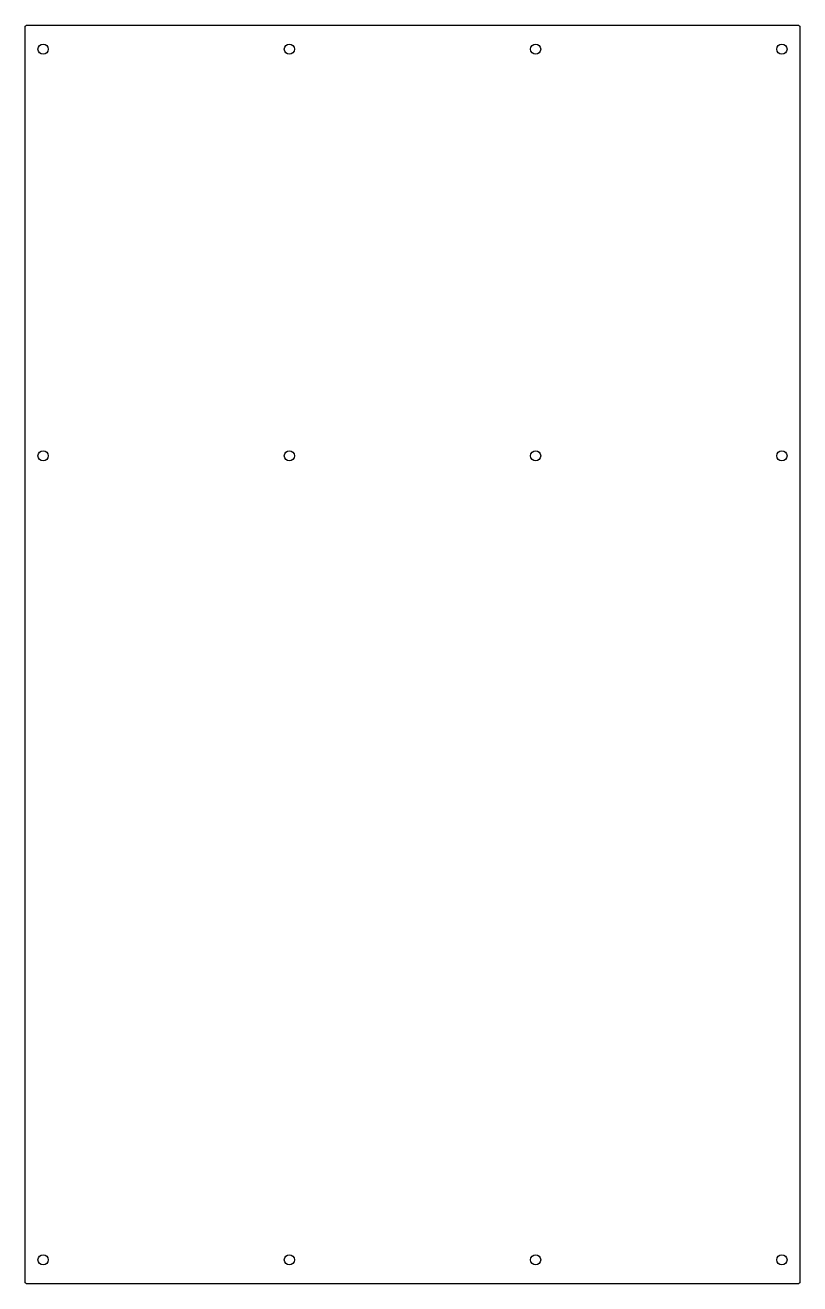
# Model space of a CAD drawing. Header units: millimetres. Extents: x 15 to 435, y 0 to 681.
import ezdxf

# ---------------------------------------------------------------- set-up
doc = ezdxf.new("R2010")
doc.units = ezdxf.units.MM
doc.layers.get('0').update_dxf_attribs({"linetype": 'CONTINUOUS'})

msp = doc.modelspace()

# ---------------------------------------------------------------- linework, layer by layer
msp.add_lwpolyline([(15.3, 680, -0.414214), (16.3, 681), (433.7, 681, -0.414214), (434.7, 680), (434.7, 1, -0.414214), (433.7, 0), (16.3, 0, -0.414214), (15.3, 1)], format="xyb", close=True)
for centre in [(25, 668), (158.33, 668), (291.67, 668), (425, 668), (25, 448), (158.33, 448), (291.67, 448), (425, 448), (25, 13), (158.33, 13), (291.67, 13), (425, 13)]:
    msp.add_circle(centre, 2.75)

doc.saveas('drawing.dxf')
